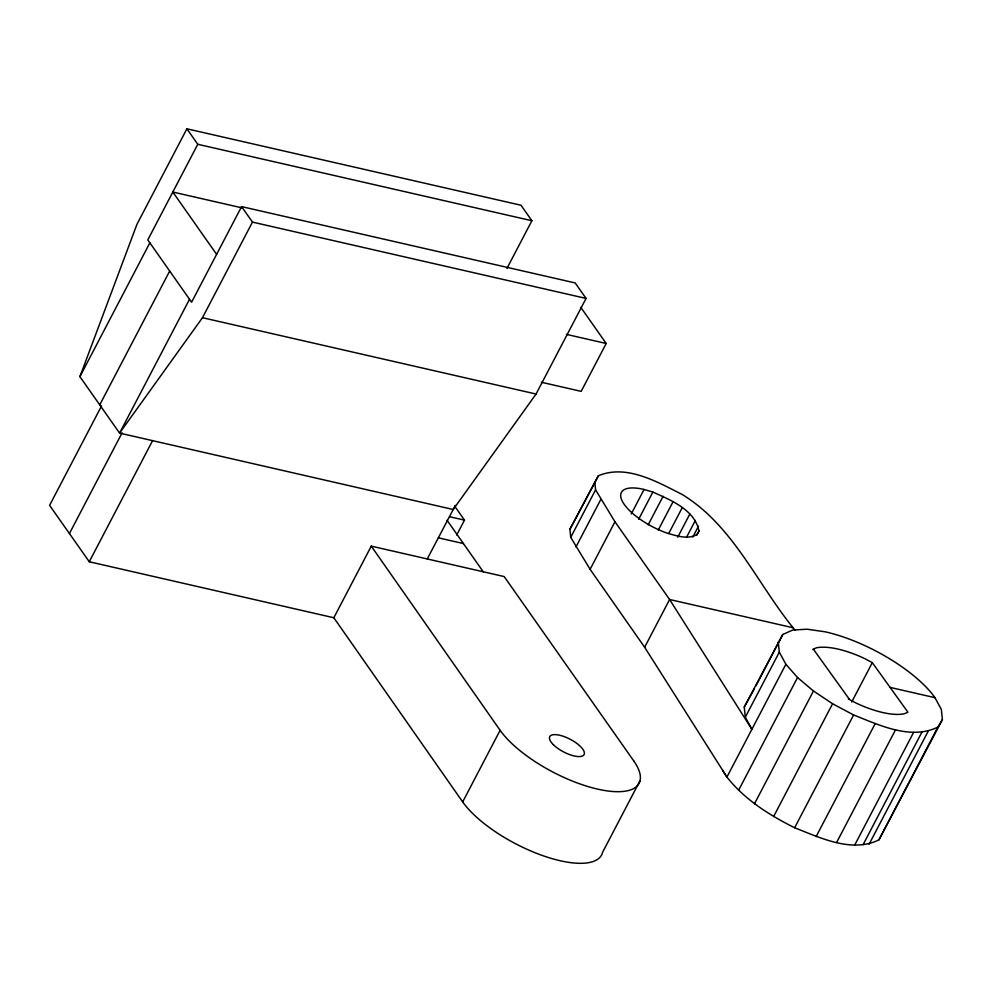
<?xml version="1.0" encoding="UTF-8"?>
<svg xmlns="http://www.w3.org/2000/svg" width="992" height="992" viewBox="0 0 992 992"><rect width="100%" height="100%" fill="white"/><g stroke="black" fill="none" stroke-linecap="round" stroke-linejoin="round"><path stroke-width="1.49" d="M186.893 128.799L197.78 144.286L147.796 239.903L191.592 302.213L241.577 206.609L575.174 282.931L586.061 298.418L536.064 394.035L453.22 509.504L119.573 433.095L79.906 376.662L136.908 224.415L186.893 128.799L520.998 205.245L531.886 220.732L506.924 268.472M455.353 505.399L427.254 558.955M79.906 376.662L149.866 242.842M99.733 404.872L169.694 271.064M101.531 405.988L49.6 505.337L89.268 561.757L333.833 617.756L462.681 801.92A81.406 29.971 27.6 0 0 541.731 855.265A81.406 29.971 27.6 0 0 602.628 852.202L640.063 780.58M189.522 299.274L119.573 433.095L202.48 317.7L252.464 222.096L241.577 206.609M69.428 533.547L122.078 432.847M89.268 561.757L152.582 440.646M333.833 617.756L371.268 546.133L504.172 576.563L633.714 760.876M456.729 534.998L464.492 520.13L454.733 506.242M580.791 307.334L606.199 343.48L581.176 391.356L541.396 382.255M594.754 481.752L595.584 489.825L614.966 521.78L669.6 599.503L751.886 729.306L745.314 717.191L744.26 707.023L782.787 634.471L792.608 630.106L807.054 629.201L825.121 631.805A91.252 33.592 27.6 0 1 934.762 697.326L941.346 709.441L942.4 719.609L878.9 839.902C851.62 853.145 820.508 837.88 794.642 827.75C769.333 815.102 744.62 799.564 726.925 777.058L644.639 647.243L590.104 569.321L570.735 537.366L569.892 529.306L598.35 475.788C626.386 463.934 657.076 481.839 681.913 494.338C732.666 525.004 757.008 583.271 793.104 627.762L795.026 630.168M598.35 475.788L569.892 529.306M570.735 537.366L595.584 489.825M575.955 546.989L600.805 499.447M462.681 801.92L500.117 730.31L371.268 546.133M590.104 569.321L614.966 521.78M631.272 513.955L644.056 489.49M638.674 519.225L652.872 492.057C670.604 500.03 694.958 509.851 698.988 531.042L696.855 535.122M648.185 524.818L663.102 496.285M658.192 530.15L673.109 501.63M668.72 533.522L682.211 507.706M677.722 537.218L689.8 514.116M686.824 536.734L695.355 520.428M692.8 537.069L698.48 526.194M644.639 647.243L669.6 599.503L793.104 627.762M754.453 688.671L744.26 707.023M755.879 685.956L782.787 634.471M745.314 717.191L779.315 652.153L778.249 641.998M779.315 652.153L785.887 664.28L726.925 777.058A91.252 33.592 27.6 0 1 722.61 770.127M738.581 790.302L797.543 677.524L785.887 664.28M754.503 803.768L813.465 690.99L797.543 677.524M773.624 816.54L832.586 703.762L813.465 690.99M851.706 702.051L872.303 662.656L864.702 658.589A59.309 21.836 27.6 0 0 816.317 647.85L812.758 649.438L813.688 649.636L849.276 699.162L848.346 698.951L855.96 703.006A59.309 21.836 27.6 0 0 904.344 713.744L907.903 712.169L872.303 662.656M794.642 827.75L853.604 714.972C879.458 725.102 910.569 740.367 937.862 727.124L942.4 719.609M816.118 836.628L875.068 723.85M836.578 842.568L895.54 729.79M854.645 845.184L913.607 732.406M863.102 844.651L922.052 731.873M869.079 844.266L928.041 731.488M878.9 839.902L937.862 727.124M698.988 531.042L696.818 534.626C687.493 539.797 676.395 535.767 666.922 533.064A43.462 15.996 27.6 0 1 622.554 501.704A43.462 15.996 27.6 0 1 643.126 489.23L652.872 492.057M197.78 144.286L531.886 220.732M242.048 207.874L172.819 192.026L216.616 254.349M252.464 222.096L586.061 298.418M566.42 334.378L606.199 343.48M202.48 317.7L536.064 394.035M449.55 516.72L464.492 520.13M438.365 537.825L463.413 543.554M890.109 687.406L934.96 697.674M832.586 703.762L853.604 714.972M447.032 520.254L483.253 571.776M633.752 760.876A81.406 29.971 27.6 0 1 597.506 789.086A81.406 29.971 27.6 0 1 500.129 730.31M553.437 744.769A19.394 7.142 27.6 0 0 583.321 755.507A19.394 7.142 27.6 0 0 563.989 736.523A19.394 7.142 27.6 0 0 553.437 744.769"/></g></svg>
